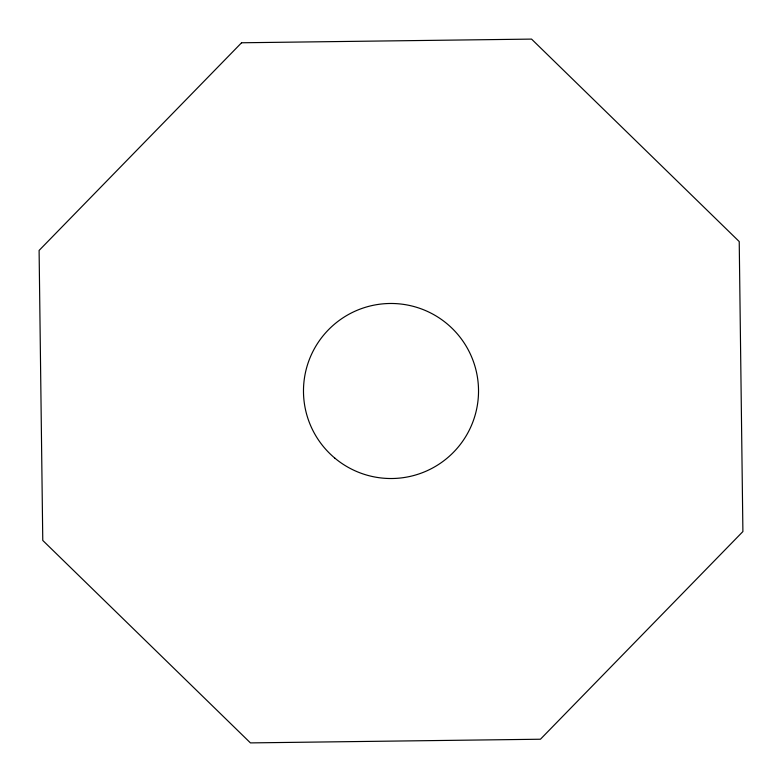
<?xml version="1.0" encoding="UTF-8"?>
<svg xmlns="http://www.w3.org/2000/svg" width="782" height="782" viewBox="0 0 782 782"><rect width="100%" height="100%" fill="white"/><g stroke="black" fill="none" stroke-linecap="round" stroke-linejoin="round"><path stroke-width="1.17" d="M241.56 42.775L39.1 250.445L42.775 540.44L250.445 742.9L540.44 739.225L742.9 531.555L739.225 241.56L531.555 39.1L241.56 42.775M334.745 458.047A87.525 87.525 0 0 0 477.196 406.2A87.525 87.525 0 0 0 361.069 308.753A87.525 87.525 0 0 0 334.745 458.047"/></g></svg>
